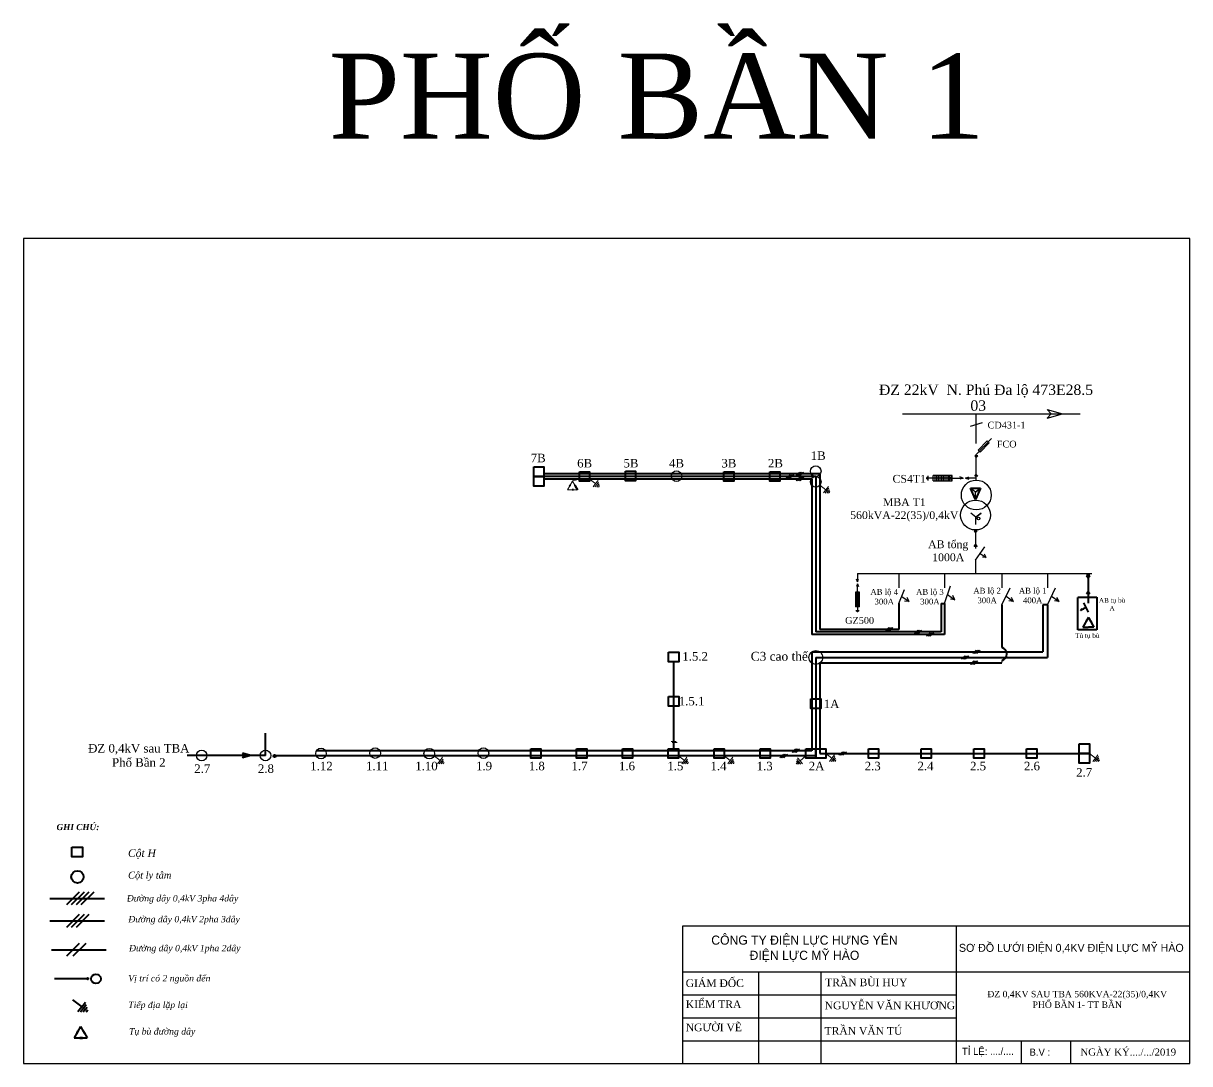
# Model space of a CAD drawing. Extents: x -2498 to 13808, y -1476 to 9052.
# Drawn here: x 8211.6 to 8623.3, y 3646.8 to 4013.8 of the extents above; entities that cross this region are included whole.
import ezdxf

# ---------------------------------------------------------------- set-up
doc = ezdxf.new("R2010")
doc.units = 0
doc.header["$LTSCALE"] = 0.08
doc.header["$MEASUREMENT"] = 0
doc.linetypes.add('DASHED2', pattern=[0.375, 0.25, -0.125])
doc.layers.get('0').update_dxf_attribs({"linetype": 'CONTINUOUS', "lineweight": 40})
for name, color, linetype, lineweight in [('5', 9, 'CONTINUOUS', 5), ('khung', 3, 'CONTINUOUS', 18), ('NET DAM', 6, 'CONTINUOUS', 25)]:
    doc.layers.add(name, color=color, linetype=linetype, lineweight=lineweight)
doc.layers.add('Duong manh', color=8, linetype='CONTINUOUS')
doc.styles.add('anh thong', font='times.ttf', dxfattribs={"height": 0.5})
doc.styles.get("Standard").update_dxf_attribs({"font": 'VHTEKN.TTF', "height": 2.5})

# ---------------------------------------------------------------- blocks, each defined once
blk = doc.blocks.new('khung')
at = {"layer": 'khung', "color": 5, "lineweight": -3, "ltscale": 4}
for p, q in [((630143, 2296298.9), (632881, 2296298.9)), ((630143, 2295554.2), (630143, 2296298.9)), ((631620.1, 2296298.9), (631620.1, 2295554.2)), ((630143, 2296050.6), (631457.3, 2296050.6)), ((630143, 2296050.6), (632881, 2296050.6)), ((630552, 2296050.6), (630552, 2295554.2)), ((630888.9, 2296050.6), (630888.9, 2295554.2)), ((630143, 2295926.5), (631620.1, 2295926.5)), ((630143, 2295802.4), (631620.1, 2295802.4)), ((630143, 2295678.3), (631512, 2295678.3)), ((630143, 2295678.3), (632881, 2295678.3)), ((631972.7, 2295554.2), (631972.7, 2295678.3)), ((632238.4, 2295554.2), (632238.4, 2295678.3))]:
    blk.add_line(p, q, dxfattribs=at)
blk.add_lwpolyline([(632881, 2300009), (626580.6, 2300009), (626580.6, 2295554.2), (632881, 2295554.2), (632881, 2300009)], dxfattribs=at)
at = {"layer": 'Duong manh', "color": 0, "lineweight": -3, "ltscale": 4}
for s, insert, char_height, width, attachment_point in [('{\\f.VnAvantH|b0|i0|c0|p34;C¤NG TY §IÖN LùC H¦NG Y£N\\P®iÖn lùc mü hµo}', (630800.1, 2296174.8), 49.141, 1314.329, 5), ('{\\f.VnAvantH|b0|i0|c0|p34;s¬ ®å l\xadíi ®iÖn 0,4kv ®iÖn lùc mü hµo}', (632241.6, 2296174.8), 43.049, 1423.665, 5), ('{\\fTimes New Roman|b0|i0|c0|p18; GIÁM ĐỐC}', (630143, 2295988.6), 41.37, 409.064, 4), ('{\\fTimes New Roman|b0|i0|c0|p18; TRẦN BÙI HUY}', (630896.3, 2295992.9), 41.37, 536.856, 4), ('{\\f.VnAvantH|b0|i0|c0|p34; \\fTimes New Roman|b0|i0|c0|p18; KIỂM TRA}', (630128, 2295874.7), 41.37, 409.064, 4), ('{\\fTimes New Roman|b0|i0|c0|p18; NGUYỄN VĂN KHƯƠNG}', (630893.6, 2295868.1), 41.37, 717.247, 4), ('{\\fTimes New Roman|b0|i0|c0|p18; NGƯỜI VẼ}', (630143, 2295749.5), 41.37, 409.064, 4), ('{\\f.VnAvantH|b0|i0|c0|p34; \\fTimes New Roman|b0|i0|c0|p18;TRẦN VĂN TÚ}', (630893.4, 2295730.7), 41.37, 536.856, 4), ('{\\f.VnAvantH|b0|i0|c0|p34; tØ lÖ: ..../....}', (631636.6, 2295616.3), 38.475, 301.491, 4), ('{\\f.VnAvantH|b0|i0|c0|p34;b.v :}', (632071.5, 2295616.3), 38.475, 424.338, 5), ('{\\fTimes New Roman|b0|i0|c0|p18;NGÀY KÝ..../.../2019}', (632549.2, 2295616.3), 38.475, 820.671, 5)]:
    blk.add_mtext(s, dxfattribs=dict(at, insert=insert, char_height=char_height, width=width, attachment_point=attachment_point))

msp = doc.modelspace()

# ---------------------------------------------------------------- hatches: boundary and pattern name
at = {"linetype": 'Continuous', "ltscale": 8}
h = msp.add_hatch(color=256, dxfattribs=at)
h.paths.add_polyline_path([(8584.72, 3806.68), (8585.58, 3806.74), (8585.43, 3807.04)])
h.paths.add_polyline_path([(8584.72, 3806.68), (8585.43, 3807.04), (8585.29, 3807.34)])
at = {"linetype": 'Continuous', "lineweight": 40, "ltscale": 8}
msp.add_hatch(color=0, dxfattribs=at).paths.add_polyline_path([(8300.75, 3755.33, 1), (8299.92, 3755.33, 1)])
at = {"linetype": 'Continuous', "ltscale": 8}
msp.add_hatch(color=256, dxfattribs=at).paths.add_polyline_path([(8234.66, 3676.72, 1), (8234.1, 3676.72, 1)])

# ---------------------------------------------------------------- linework, layer by layer
at = {"lineweight": -3}
for p, q in [((8521.98, 3876.03), (8584.67, 3876.03)), ((8547.97, 3865.51), (8547.97, 3876.03)), ((8572.95, 3877.55), (8578.4, 3876.03)), ((8572.95, 3877.55), (8574.42, 3876.03)), ((8572.95, 3874.51), (8578.4, 3876.03)), ((8572.95, 3874.51), (8574.42, 3876.03)), ((8550.08, 3872.87), (8545.85, 3871.58)), ((8547.97, 3861.7), (8553.34, 3867.25)), ((8547.97, 3852.63), (8547.97, 3861.7)), ((8548.54, 3861.24), (8547.45, 3861.24)), ((8547.45, 3861.24), (8547.97, 3860.57)), ((8547.97, 3860.57), (8548.54, 3861.24)), ((8530.57, 3853.13), (8530.57, 3853.51)), ((8530.78, 3852.88), (8530.78, 3853.76)), ((8530.98, 3852.51), (8530.98, 3854.14)), ((8532.8, 3853.32), (8531.01, 3853.32)), ((8539.48, 3854.23), (8532.8, 3854.23)), ((8532.8, 3852.41), (8532.8, 3854.23)), ((8539.48, 3853.32), (8532.8, 3853.32)), ((8533.41, 3852.41), (8533.41, 3854.23)), ((8534.02, 3852.41), (8534.02, 3854.23)), ((8534.62, 3852.41), (8534.62, 3854.23)), ((8535.23, 3852.41), (8535.23, 3854.23)), ((8535.84, 3852.41), (8535.84, 3854.23)), ((8536.44, 3852.41), (8536.44, 3854.23)), ((8537.05, 3852.41), (8537.05, 3854.23)), ((8537.66, 3852.41), (8537.66, 3854.23)), ((8539.48, 3852.41), (8538.26, 3854.23)), ((8538.26, 3852.41), (8539.48, 3854.23)), ((8538.26, 3852.41), (8538.26, 3854.23)), ((8539.48, 3852.41), (8539.48, 3854.23)), ((8539.48, 3853.32), (8543.29, 3853.32)), ((8543.29, 3853.32), (8542.11, 3853.72)), ((8543.29, 3853.32), (8542.11, 3852.93)), ((8544.15, 3853.32), (8545.33, 3853.72)), ((8547.97, 3853.32), (8544.15, 3853.32)), ((8544.15, 3853.32), (8545.33, 3852.93)), ((8547.45, 3853.96), (8547.97, 3854.63)), ((8548.54, 3853.96), (8547.45, 3853.96)), ((8547.97, 3854.63), (8548.54, 3853.96)), ((8547.64, 3848.32), (8545.93, 3849.79)), ((8547.64, 3848.32), (8549.48, 3849.79)), ((8549.48, 3849.79), (8547.64, 3848.32)), ((8547.64, 3845.79), (8547.64, 3848.32)), ((8547.8, 3839.5), (8546.09, 3840.98)), ((8547.8, 3839.5), (8549.64, 3840.98)), ((8549.64, 3840.98), (8547.8, 3839.5)), ((8547.8, 3836.98), (8547.8, 3839.5)), ((8548.28, 3834.69), (8547.19, 3834.69)), ((8547.19, 3834.69), (8547.71, 3834.02)), ((8547.71, 3835.03), (8547.71, 3828.53)), ((8547.71, 3834.02), (8548.28, 3834.69)), ((8547.19, 3829.24), (8547.71, 3829.91)), ((8548.28, 3829.24), (8547.19, 3829.24)), ((8547.71, 3829.91), (8548.28, 3829.24)), ((8547.71, 3824.4), (8550.96, 3829.11)), ((8547.71, 3824.4), (8547.71, 3819.7)), ((8549.33, 3826.76), (8551.43, 3825.3)), ((8551.44, 3825.28), (8550.14, 3825.44)), ((8551.44, 3825.28), (8550.84, 3826.45)), ((8506.04, 3816.72), (8505.73, 3817.64)), ((8506.04, 3816.06), (8505.73, 3815.14)), ((8506.04, 3819.7), (8588.8, 3819.7)), ((8506.04, 3819.7), (8506.04, 3816.72)), ((8506.04, 3816.72), (8506.35, 3817.64)), ((8506.04, 3813.08), (8506.04, 3816.06)), ((8506.04, 3816.06), (8506.35, 3815.14)), ((8520.64, 3819.7), (8520.64, 3814.58)), ((8536.76, 3819.7), (8536.76, 3814.58)), ((8557.05, 3819.7), (8557.05, 3814.58)), ((8573.13, 3819.7), (8573.13, 3814.58)), ((8505.33, 3813.08), (8505.33, 3807.87)), ((8506.75, 3813.08), (8505.33, 3812.13)), ((8506.75, 3812.13), (8505.33, 3813.08)), ((8506.75, 3813.08), (8505.33, 3813.08)), ((8506.75, 3812.13), (8505.33, 3812.13)), ((8506.04, 3813.08), (8506.04, 3807.87)), ((8520.64, 3809.14), (8522.68, 3814.07)), ((8536.76, 3809.14), (8538.86, 3815.28)), ((8537.82, 3812.25), (8540.45, 3810.43)), ((8557.05, 3808.66), (8559.89, 3814.6)), ((8573.13, 3808.66), (8575.97, 3814.6)), ((8506.75, 3811.66), (8505.33, 3811.66)), ((8506.75, 3811.19), (8505.33, 3811.19)), ((8506.75, 3810.71), (8505.33, 3810.71)), ((8506.75, 3810.32), (8505.33, 3810.32)), ((8506.75, 3809.84), (8505.33, 3809.84)), ((8506.75, 3809.37), (8505.33, 3809.37)), ((8506.75, 3808.82), (8505.33, 3808.82)), ((8506.75, 3808.35), (8505.33, 3808.35)), ((8506.75, 3807.87), (8505.33, 3807.87)), ((8506.04, 3807.87), (8506.04, 3806.47)), ((8521.66, 3811.6), (8524.28, 3809.78)), ((8524.29, 3809.76), (8522.67, 3809.95)), ((8524.29, 3809.76), (8523.55, 3811.21)), ((8540.46, 3810.41), (8538.84, 3810.6)), ((8540.46, 3810.41), (8539.71, 3811.86)), ((8558.47, 3811.63), (8561.1, 3809.81)), ((8561.1, 3809.81), (8559.47, 3810)), ((8561.11, 3809.79), (8560.36, 3811.24)), ((8574.55, 3811.63), (8577.17, 3809.81)), ((8577.17, 3809.81), (8575.55, 3810)), ((8577.19, 3809.79), (8576.44, 3811.24)), ((8506.68, 3806.45), (8505.41, 3806.45)), ((8506.39, 3806.29), (8505.7, 3806.29)), ((8506.19, 3806.13), (8505.9, 3806.13))]:
    msp.add_line(p, q, dxfattribs=at)
at = {"color": 0, "linetype": 'Continuous', "lineweight": 40, "ltscale": 8}
for p, q in [((8491.34, 3853.9), (8391.79, 3853.9)), ((8492.77, 3854.81), (8395.33, 3854.81)), ((8491.31, 3853.9), (8491.34, 3799.06)), ((8492.77, 3854.81), (8492.77, 3799.97)), ((8489.91, 3853), (8395.33, 3853)), ((8406.43, 3850.66), (8407.24, 3849.21)), ((8489.91, 3853), (8489.91, 3798.16)), ((8545.93, 3849.79), (8549.48, 3849.79)), ((8547.64, 3845.79), (8545.93, 3849.79)), ((8549.48, 3849.79), (8547.64, 3845.79)), ((8520.64, 3809.14), (8520.64, 3799.97)), ((8535.63, 3809.14), (8535.63, 3799.06)), ((8535.63, 3809.14), (8536.76, 3809.14)), ((8536.76, 3809.14), (8536.76, 3798.16)), ((8557.05, 3808.66), (8557.05, 3793.57)), ((8571.51, 3808.66), (8571.51, 3792.04)), ((8573.13, 3808.66), (8571.51, 3808.66)), ((8573.13, 3808.66), (8573.13, 3790.06)), ((8520.64, 3799.97), (8492.77, 3799.97)), ((8536.76, 3798.16), (8489.91, 3798.16)), ((8535.63, 3799.06), (8491.34, 3799.06)), ((8489.94, 3792.04), (8489.94, 3757.16)), ((8489.94, 3792.04), (8571.51, 3792.04)), ((8441.17, 3757.16), (8441.17, 3788.57)), ((8491.35, 3790.06), (8573.13, 3790.06)), ((8491.37, 3790.06), (8491.37, 3757.88)), ((8492.77, 3788.21), (8557.05, 3788.21)), ((8492.79, 3788.11), (8492.79, 3756.18)), ((8297.12, 3755.49), (8297.12, 3763.39)), ((8297.12, 3755.49), (8269.41, 3755.49)), ((8291.82, 3755.49), (8289.03, 3756.34)), ((8289.03, 3756.34), (8289.62, 3755.49)), ((8291.82, 3755.49), (8289.03, 3754.63)), ((8289.03, 3754.63), (8289.62, 3755.49)), ((8491.37, 3755.33), (8300.33, 3755.33)), ((8489.94, 3757.16), (8315.11, 3757.16)), ((8492.79, 3756.18), (8587.89, 3756.18))]:
    msp.add_line(p, q, dxfattribs=at)
at = {"linetype": 'Continuous', "lineweight": 9, "ltscale": 8}
for p, q in [((8482.16, 3854.52), (8480.92, 3853.28)), ((8482.63, 3854.52), (8481.39, 3853.28)), ((8483.09, 3854.52), (8481.85, 3853.28)), ((8483.56, 3854.52), (8482.32, 3853.28)), ((8485.61, 3855.43), (8484.37, 3854.19)), ((8485.68, 3853.62), (8484.44, 3852.38)), ((8486.08, 3855.43), (8484.84, 3854.19)), ((8486.15, 3853.62), (8484.91, 3852.38)), ((8486.54, 3855.43), (8485.3, 3854.19)), ((8486.61, 3853.62), (8485.37, 3852.38)), ((8487.01, 3855.43), (8485.77, 3854.19)), ((8487.08, 3853.62), (8485.84, 3852.38)), ((8404.55, 3850.65), (8403.73, 3849.21)), ((8403.73, 3849.21), (8405.45, 3849.21)), ((8404.29, 3850.79), (8404.79, 3850.53)), ((8404.41, 3850.98), (8404.9, 3850.73)), ((8405.49, 3852.3), (8404.66, 3850.85)), ((8405.45, 3849.21), (8405.48, 3849.21)), ((8405.48, 3849.49), (8405.48, 3848.93)), ((8405.49, 3852.3), (8406.31, 3850.85)), ((8405.75, 3849.49), (8405.75, 3848.93)), ((8405.75, 3849.21), (8407.24, 3849.21)), ((8406.57, 3850.98), (8406.08, 3850.73)), ((8406.68, 3850.79), (8406.19, 3850.53)), ((8411.51, 3853), (8413.63, 3851.37)), ((8413.63, 3851.37), (8412.75, 3850.23)), ((8414.03, 3851.05), (8413.37, 3850.2)), ((8413.63, 3851.37), (8414.5, 3852.5)), ((8414.43, 3850.74), (8414, 3850.18)), ((8414.03, 3851.05), (8414.69, 3851.91)), ((8414.43, 3850.74), (8414.87, 3851.31)), ((8414.83, 3850.43), (8414.61, 3850.15)), ((8414.83, 3850.43), (8415.05, 3850.72)), ((8492.77, 3850.87), (8494.88, 3849.23)), ((8494.88, 3849.23), (8494, 3848.1)), ((8494.88, 3849.23), (8495.76, 3850.37)), ((8495.28, 3848.92), (8495.94, 3849.77)), ((8495.68, 3848.61), (8496.12, 3849.17)), ((8495.28, 3848.92), (8494.62, 3848.07)), ((8495.68, 3848.61), (8495.25, 3848.04)), ((8496.09, 3848.3), (8495.87, 3848.01)), ((8496.09, 3848.3), (8496.31, 3848.58)), ((8517.16, 3800.59), (8515.92, 3799.35)), ((8517.63, 3800.59), (8516.39, 3799.35)), ((8518.09, 3800.59), (8516.85, 3799.35)), ((8518.56, 3800.59), (8517.32, 3799.35)), ((8527.29, 3799.68), (8526.05, 3798.44)), ((8527.75, 3799.68), (8526.51, 3798.44)), ((8528.21, 3799.68), (8526.98, 3798.44)), ((8528.68, 3799.68), (8527.44, 3798.44)), ((8531.59, 3798.78), (8530.35, 3797.54)), ((8532.06, 3798.78), (8530.82, 3797.54)), ((8532.52, 3798.78), (8531.28, 3797.54)), ((8532.99, 3798.78), (8531.75, 3797.54)), ((8547.95, 3792.66), (8546.71, 3791.42)), ((8548.42, 3792.66), (8547.18, 3791.42)), ((8548.88, 3792.66), (8547.64, 3791.42)), ((8549.35, 3792.66), (8548.11, 3791.42)), ((8543.95, 3790.68), (8542.71, 3789.44)), ((8544.42, 3790.68), (8543.18, 3789.44)), ((8544.88, 3790.68), (8543.64, 3789.44)), ((8545.35, 3790.68), (8544.11, 3789.44)), ((8547.12, 3788.83), (8545.88, 3787.59)), ((8547.58, 3788.83), (8546.34, 3787.59)), ((8548.05, 3788.83), (8546.81, 3787.59)), ((8548.51, 3788.83), (8547.27, 3787.59)), ((8442.02, 3760.44), (8440.27, 3760.4)), ((8442.36, 3760.11), (8440.6, 3760.08)), ((8356.6, 3755.33), (8358.72, 3753.7)), ((8358.72, 3753.7), (8359.6, 3754.83)), ((8442.83, 3755.33), (8444.94, 3753.7)), ((8444.94, 3753.7), (8445.82, 3754.83)), ((8459.01, 3755.33), (8461.12, 3753.7)), ((8461.12, 3753.7), (8462, 3754.83)), ((8479.89, 3755.95), (8478.66, 3754.71)), ((8480.36, 3755.95), (8479.12, 3754.71)), ((8480.82, 3755.95), (8479.59, 3754.71)), ((8481.29, 3755.95), (8480.05, 3754.71)), ((8484.22, 3757.78), (8482.98, 3756.54)), ((8484.68, 3757.78), (8483.44, 3756.54)), ((8485.15, 3757.78), (8483.91, 3756.54)), ((8485.61, 3757.78), (8484.37, 3756.54)), ((8485.77, 3753.61), (8484.85, 3754.71)), ((8487.82, 3755.33), (8485.77, 3753.61)), ((8494.91, 3756.18), (8497.03, 3754.54)), ((8497.03, 3754.54), (8496.15, 3753.41)), ((8497.03, 3754.54), (8497.91, 3755.67)), ((8497.43, 3754.23), (8498.09, 3755.08)), ((8497.83, 3753.92), (8498.27, 3754.48)), ((8500.73, 3756.8), (8499.49, 3755.56)), ((8501.19, 3756.8), (8499.95, 3755.56)), ((8501.66, 3756.8), (8500.42, 3755.56)), ((8502.12, 3756.8), (8500.88, 3755.56)), ((8587.89, 3756.18), (8590, 3754.54)), ((8590, 3754.54), (8589.12, 3753.41)), ((8590, 3754.54), (8590.88, 3755.67)), ((8590.4, 3754.23), (8591.06, 3755.08)), ((8590.8, 3753.92), (8591.24, 3754.48)), ((8358.72, 3753.7), (8357.84, 3752.56)), ((8359.12, 3753.38), (8358.46, 3752.53)), ((8359.52, 3753.07), (8359.09, 3752.51)), ((8359.12, 3753.38), (8359.78, 3754.24)), ((8359.52, 3753.07), (8359.96, 3753.64)), ((8359.92, 3752.76), (8359.7, 3752.48)), ((8359.92, 3752.76), (8360.14, 3753.05)), ((8444.94, 3753.7), (8444.07, 3752.56)), ((8445.35, 3753.38), (8444.69, 3752.53)), ((8445.75, 3753.07), (8445.31, 3752.51)), ((8445.35, 3753.38), (8446.01, 3754.24)), ((8445.75, 3753.07), (8446.19, 3753.64)), ((8446.15, 3752.76), (8445.93, 3752.48)), ((8446.15, 3752.76), (8446.37, 3753.05)), ((8461.12, 3753.7), (8460.25, 3752.56)), ((8461.53, 3753.38), (8460.87, 3752.53)), ((8461.93, 3753.07), (8461.49, 3752.51)), ((8461.53, 3753.38), (8462.18, 3754.24)), ((8461.93, 3753.07), (8462.37, 3753.64)), ((8462.33, 3752.76), (8462.11, 3752.48)), ((8462.33, 3752.76), (8462.55, 3753.05)), ((8484.6, 3752.63), (8484.37, 3752.91)), ((8484.99, 3752.96), (8484.53, 3753.51)), ((8484.6, 3752.63), (8484.83, 3752.36)), ((8485.38, 3753.29), (8484.69, 3754.11)), ((8484.99, 3752.96), (8485.45, 3752.41)), ((8485.38, 3753.29), (8486.07, 3752.46)), ((8485.77, 3753.61), (8486.69, 3752.51)), ((8497.43, 3754.23), (8496.77, 3753.38)), ((8497.83, 3753.92), (8497.4, 3753.35)), ((8498.23, 3753.61), (8498.01, 3753.32)), ((8498.23, 3753.61), (8498.45, 3753.89)), ((8590.4, 3754.23), (8589.74, 3753.38)), ((8590.8, 3753.92), (8590.37, 3753.35)), ((8591.21, 3753.61), (8590.99, 3753.32)), ((8591.21, 3753.61), (8591.42, 3753.89))]:
    msp.add_line(p, q, dxfattribs=at)
at = {"color": 0, "linetype": 'Continuous', "lineweight": 9, "ltscale": 8}
msp.add_line((8405.49, 3852.31), (8408, 3853.01), dxfattribs=at)
at = {"linetype": 'Continuous', "lineweight": -3, "ltscale": 8}
for p, q in [((8532.8, 3852.41), (8539.48, 3852.41)), ((8506.75, 3807.87), (8506.75, 3813.08))]:
    msp.add_line(p, q, dxfattribs=at)
at = {"color": 0}
for p, q in [((8588.1, 3818.97), (8586.85, 3818.97)), ((8586.85, 3818.97), (8587.47, 3818.2)), ((8587.47, 3818.2), (8588.1, 3818.97)), ((8586.85, 3812.58), (8587.47, 3813.35)), ((8588.1, 3812.58), (8586.85, 3812.58)), ((8587.47, 3813.35), (8588.1, 3812.58))]:
    msp.add_line(p, q, dxfattribs=at)
at = {"linetype": 'Continuous', "ltscale": 8}
for p, q in [((8587.47, 3819.7), (8587.47, 3809.2)), ((8587.55, 3806.03), (8585.9, 3809.33)), ((8586.72, 3807.68), (8584.72, 3806.68)), ((8584.72, 3806.68), (8585.29, 3807.34)), ((8585.29, 3807.34), (8585.58, 3806.74)), ((8587.55, 3804.17), (8586.64, 3802.57)), ((8587.55, 3804.17), (8588.45, 3802.57)), ((8586.52, 3802.36), (8585.61, 3800.77)), ((8585.61, 3800.77), (8587.51, 3800.77)), ((8586.23, 3802.5), (8586.78, 3802.22)), ((8586.35, 3802.72), (8586.9, 3802.44)), ((8589.48, 3800.77), (8587.59, 3800.77)), ((8588.74, 3802.72), (8588.19, 3802.44)), ((8588.86, 3802.5), (8588.32, 3802.22)), ((8588.58, 3802.36), (8589.48, 3800.77)), ((8221, 3705.08), (8240.27, 3705.08)), ((8231.39, 3707.31), (8226.86, 3702.77)), ((8233.09, 3707.31), (8228.56, 3702.77)), ((8234.79, 3707.31), (8230.26, 3702.77)), ((8236.49, 3707.31), (8231.96, 3702.77)), ((8221, 3697.15), (8240.27, 3697.15)), ((8231.39, 3699.37), (8226.86, 3694.84)), ((8233.09, 3699.37), (8228.56, 3694.84)), ((8234.79, 3699.37), (8230.26, 3694.84)), ((8231.39, 3689.17), (8226.86, 3684.64)), ((8233.66, 3689.17), (8229.12, 3684.64)), ((8221.57, 3686.95), (8240.84, 3686.95)), ((8234.38, 3676.72), (8222.65, 3676.72)), ((8229.01, 3669.27), (8232.24, 3666.77)), ((8232.24, 3666.77), (8233.59, 3668.51)), ((8232.24, 3666.77), (8230.9, 3665.03)), ((8232.86, 3666.29), (8231.85, 3664.99)), ((8233.47, 3665.82), (8232.81, 3664.95)), ((8232.86, 3666.29), (8233.87, 3667.6)), ((8233.47, 3665.82), (8234.15, 3666.68)), ((8234.09, 3665.34), (8233.75, 3664.91)), ((8234.09, 3665.34), (8234.42, 3665.78)), ((8231.83, 3659.89), (8230.75, 3657.98)), ((8231.83, 3659.89), (8232.92, 3657.98)), ((8230.61, 3657.72), (8229.53, 3655.83)), ((8229.53, 3655.83), (8231.79, 3655.83)), ((8230.27, 3657.9), (8230.91, 3657.57)), ((8230.41, 3658.15), (8231.06, 3657.82)), ((8231.79, 3655.83), (8231.83, 3655.83)), ((8231.83, 3656.2), (8231.83, 3655.46)), ((8232.17, 3656.2), (8232.17, 3655.46)), ((8232.17, 3655.83), (8234.14, 3655.83)), ((8233.25, 3658.15), (8232.61, 3657.82)), ((8233.4, 3657.9), (8232.75, 3657.57)), ((8233.06, 3657.72), (8234.14, 3655.83))]:
    msp.add_line(p, q, dxfattribs=at)
at = {"lineweight": -3}
msp.add_lwpolyline([(8549.38, 3862.47), (8552.51, 3865.72), (8551.78, 3866.43), (8548.65, 3863.18)], close=True, dxfattribs=at)
at = {"color": 0, "linetype": 'Continuous', "lineweight": 40, "ltscale": 8}
for points in [[(8391.79, 3857.3), (8395.33, 3857.3), (8395.33, 3853.9), (8391.79, 3853.9)], [(8391.79, 3853.9), (8395.33, 3853.9), (8395.33, 3850.51), (8391.79, 3850.51)], [(8407.96, 3855.6), (8411.51, 3855.6), (8411.51, 3852.2), (8407.96, 3852.2)], [(8424.14, 3855.73), (8427.69, 3855.73), (8427.69, 3852.33), (8424.14, 3852.33)], [(8458.91, 3855.6), (8462.46, 3855.6), (8462.46, 3852.2), (8458.91, 3852.2)], [(8475.09, 3855.6), (8478.64, 3855.6), (8478.64, 3852.2), (8475.09, 3852.2)], [(8439.39, 3791.97), (8442.94, 3791.97), (8442.94, 3788.57), (8439.39, 3788.57)], [(8439.39, 3776.26), (8442.94, 3776.26), (8442.94, 3772.87), (8439.39, 3772.87)], [(8489.59, 3775.51), (8493.14, 3775.51), (8493.14, 3772.11), (8489.59, 3772.11)], [(8584.34, 3759.57), (8587.89, 3759.57), (8587.89, 3756.18), (8584.34, 3756.18)], [(8390.75, 3757.88), (8394.29, 3757.88), (8394.29, 3754.48), (8390.75, 3754.48)], [(8406.93, 3757.88), (8410.47, 3757.88), (8410.47, 3754.48), (8406.93, 3754.48)], [(8423.1, 3757.88), (8426.65, 3757.88), (8426.65, 3754.48), (8423.1, 3754.48)], [(8439.28, 3757.88), (8442.83, 3757.88), (8442.83, 3754.48), (8439.28, 3754.48)], [(8455.46, 3757.88), (8459.01, 3757.88), (8459.01, 3754.48), (8455.46, 3754.48)], [(8471.64, 3757.88), (8475.19, 3757.88), (8475.19, 3754.48), (8471.64, 3754.48)], [(8487.82, 3757.88), (8491.37, 3757.88), (8491.37, 3754.48), (8487.82, 3754.48)], [(8491.37, 3757.88), (8494.91, 3757.88), (8494.91, 3754.48), (8491.37, 3754.48)], [(8509.96, 3757.88), (8513.51, 3757.88), (8513.51, 3754.48), (8509.96, 3754.48)], [(8528.55, 3757.88), (8532.1, 3757.88), (8532.1, 3754.48), (8528.55, 3754.48)], [(8547.15, 3757.88), (8550.7, 3757.88), (8550.7, 3754.48), (8547.15, 3754.48)], [(8565.74, 3757.88), (8569.29, 3757.88), (8569.29, 3754.48), (8565.74, 3754.48)], [(8584.34, 3756.18), (8587.89, 3756.18), (8587.89, 3752.78), (8584.34, 3752.78)]]:
    msp.add_lwpolyline(points, close=True, dxfattribs=at)
at = {"linetype": 'DASHED2', "ltscale": 8}
msp.add_lwpolyline([(8583.86, 3811.37), (8590.48, 3811.37), (8590.48, 3799.84), (8583.86, 3799.84)], close=True, dxfattribs=at)
at = {"linetype": 'Continuous', "ltscale": 8}
msp.add_lwpolyline([(8228.73, 3723.1), (8232.57, 3723.1), (8232.57, 3719.71), (8228.73, 3719.71)], close=True, dxfattribs=at)
at = {"lineweight": -3, "ltscale": 8}
for centre, radius in [((8491.31, 3855.77), 1.87), ((8442.19, 3854.03), 1.87), ((8491.31, 3852.03), 1.87), ((8491.35, 3790.06), 2.43), ((8274.58, 3755.49), 1.87), ((8297.12, 3755.49), 1.87), ((8316.7, 3756.18), 1.87), ((8335.81, 3756.32), 1.87), ((8354.92, 3756.13), 1.87), ((8374.02, 3756.31), 1.87)]:
    msp.add_circle(centre, radius, dxfattribs=at)
at = {"lineweight": -3}
for centre, radius in [((8547.97, 3847.36), 5.27), ((8547.71, 3840.3), 5.27), ((8548.77, 3839.07), 0.505)]:
    msp.add_circle(centre, radius, dxfattribs=at)
at = {"color": 0, "linetype": 'Continuous', "lineweight": 40, "ltscale": 8}
msp.add_circle((8300.33, 3755.33), 0.415, dxfattribs=at)
at = {"linetype": 'Continuous', "ltscale": 8}
for centre, radius in [((8230.75, 3712.66), 2.17), ((8234.38, 3676.72), 0.28), ((8237.26, 3676.7), 1.69)]:
    msp.add_circle(centre, radius, dxfattribs=at)
at = {"color": 0, "linetype": 'Continuous', "lineweight": 40, "ltscale": 8}
msp.add_arc((8556.32, 3791.27), 2.42, 287.7184, 72.2816, dxfattribs=at)
at = {"linetype": 'Continuous', "lineweight": 9, "ltscale": 8}
for p in [(8414.03, 3851.05), (8414.43, 3850.74), (8414.83, 3850.43), (8495.28, 3848.92), (8495.68, 3848.61), (8496.09, 3848.3), (8359.12, 3753.38), (8359.52, 3753.07), (8359.92, 3752.76), (8445.35, 3753.38), (8445.75, 3753.07), (8446.15, 3752.76), (8461.53, 3753.38), (8461.93, 3753.07), (8462.33, 3752.76), (8484.6, 3752.63), (8484.99, 3752.96), (8485.38, 3753.29), (8497.43, 3754.23), (8497.83, 3753.92), (8498.23, 3753.61), (8590.4, 3754.23), (8590.8, 3753.92), (8591.21, 3753.61)]:
    msp.add_point(p, dxfattribs=at)
at = {"linetype": 'Continuous', "ltscale": 8}
for p in [(8232.86, 3666.29), (8233.47, 3665.82), (8234.09, 3665.34)]:
    msp.add_point(p, dxfattribs=at)
at = {"layer": '5', "color": 255, "ltscale": 2}
msp.add_line((8557.05, 3788.97), (8557.05, 3788.21), dxfattribs=at)

# ---------------------------------------------------------------- block references
at = {"layer": 'NET DAM', "color": 7, "xscale": 0.06533734625731674, "yscale": 0.0653373462549776, "zscale": 0.06533734625510401}
msp.add_blockref('khung', (-32727.47, -146338.65), dxfattribs=at)

# ---------------------------------------------------------------- texts
at = {"color": 0, "linetype": 'Continuous', "lineweight": 30, "ltscale": 10, "attachment_point": 1}
for s, insert, char_height, width in [('{\\fTimes New Roman|b0|i0|c0|p18;PHỐ BẦN 1}', (8319.4, 4003.1), 30, 395.821), ('\\pxqc;{\\fTimes New Roman|b0|i0|c238|p18;Đ\\fTimes New Roman|b0|i0|c0|p18;Z 0,4KV SAU TBA 560KVA-22(35)/0,4KV \\PPHỐ BẦN 1- TT BẦN}', (8524.21, 3672.45), 2.25, 118.7799)]:
    msp.add_mtext(s, dxfattribs=dict(at, insert=insert, char_height=char_height, width=width))
at = {"lineweight": -3, "style": 'anh thong'}
for s, insert, char_height, width, attachment_point in [('{\\fTimes New Roman|b0|i0|c238|p18;Đ}Z 22kV  N. Phú Đa lộ 473E28.5', (8513.63, 3886.34), 3.6683, 184.3311, 1), ('03', (8545.9, 3880.76), 3.668, 44.6846, 1), ('CD431-1', (8551.95, 3873.22), 2.384, 44.6846, 1), ('FCO', (8555.2, 3866.52), 2.384, 44.6846, 1), ('CS4T1', (8518.42, 3854.46), 2.751, 59.5488, 1), ('MBA T1\\P560kVA-22(35)/0,4kV', (8522.57, 3846.23), 2.7512, 135.6808, 2), ('AB tổng\\P1000A', (8538.07, 3831.36), 2.751, 62.9184, 2), ('AB lộ 4\\P300A', (8515.48, 3814.19), 2.038, 62.9184, 2), ('AB lộ 3\\P300A', (8531.61, 3814.19), 2.038, 62.9184, 2), ('AB lộ 2\\P300A', (8551.8, 3814.64), 2.038, 62.9184, 2), ('AB lộ 1\\P400A', (8567.88, 3814.64), 2.038, 62.9184, 2), ('GZ500', (8501.69, 3804.33), 2.384, 77.4134, 1)]:
    msp.add_mtext(s, dxfattribs=dict(at, insert=insert, char_height=char_height, width=width, attachment_point=attachment_point))
at = {"color": 0, "lineweight": 30, "style": 'anh thong'}
for s, insert, char_height, width, attachment_point in [('7B', (8393.35, 3861.92), 3, 40.1436, 2), ('1B', (8492.17, 3862.75), 3, 40.1436, 2), ('6B', (8409.75, 3860.09), 3, 40.1436, 2), ('5B', (8426.1, 3860.09), 3, 40.1436, 2), ('4B', (8442.19, 3860.09), 3, 40.1436, 2), ('3B', (8460.66, 3860.09), 3, 40.1436, 2), ('2B', (8477.09, 3860.09), 3, 40.1436, 2), ('1.5.2', (8448.74, 3791.95), 3, 40.1436, 2), ('C3 cao thế', (8478.45, 3792.04), 3.12, 40.1436, 2), ('1.5.1', (8447.5, 3776.16), 3, 40.1436, 2), ('1A', (8496.89, 3775.18), 3, 40.1436, 2), ('ĐZ 0,4kV sau TBA Phố Bần 2', (8252.39, 3759.52), 3, 40.1436, 2), ('2.7', (8274.8, 3752.34), 3, 40.1436, 2), ('2.8', (8297.26, 3752.34), 3, 40.1436, 2), ('1.12', (8316.86, 3753.26), 3, 40.1436, 2), ('1.11', (8336.54, 3753.26), 3, 40.1436, 2), ('1.10', (8353.93, 3753.26), 3, 40.1436, 2), ('1.9', (8374.25, 3753.26), 3, 40.1436, 2), ('1.8', (8392.85, 3753.26), 3, 40.1436, 2), ('1.7', (8407.94, 3753.26), 3, 40.1436, 2), ('1.6', (8424.69, 3753.26), 3, 40.1436, 2), ('1.5', (8441.77, 3753.26), 3, 40.1436, 2), ('1.4', (8456.99, 3753.26), 3, 40.1436, 2), ('1.3', (8473.28, 3753.26), 3, 40.1436, 2), ('2A', (8491.6, 3753.26), 3, 40.1436, 2), ('2.3', (8511.42, 3753.26), 3, 40.1436, 2), ('2.4', (8530.07, 3753.26), 3, 40.1436, 2), ('2.5', (8548.61, 3753.26), 3, 40.1436, 2), ('2.6', (8567.63, 3753.26), 3, 40.1436, 2), ('2.7', (8586.05, 3751.02), 3, 40.1436, 2), ('{\\fTimes New Roman|b0|i1|c0|p18;Cột H}', (8248.58, 3722.39), 2.6984, 46.8904, 1), ('{\\fTimes New Roman|b0|i1|c0|p18;Cột ly tâm}', (8248.6, 3714.49), 2.4296, 46.8904, 1)]:
    msp.add_mtext(s, dxfattribs=dict(at, insert=insert, char_height=char_height, width=width, attachment_point=attachment_point))
at = {"linetype": 'Continuous', "ltscale": 8, "char_height": 1.656, "attachment_point": 2, "style": 'anh thong'}
for s, insert, width in [('AB tụ bù\\PA', (8595.9, 3811.01), 53.8266), ('Tủ tụ bù', (8587.16, 3798.61), 32.7573)]:
    msp.add_mtext(s, dxfattribs=dict(at, insert=insert, width=width))
at = {"attachment_point": 1, "style": 'anh thong'}
for s, insert, char_height, width in [('{\\fTimes New Roman|b1|i1|c0|p18;GHI CHÚ:}', (8223.35, 3731.31), 2.1533, 31.0305), ('{\\fTimes New Roman|b0|i1|c238|p18;Đ\\fTimes New Roman|b0|i1|c0|p18;ường dây 0,4kV 3pha 4dây}', (8248.15, 3706.24), 2.2666, 57.8736), ('{\\fTimes New Roman|b0|i1|c238|p18;Đư\\fTimes New Roman|b0|i1|c0|p18;ờng dây 0,4kV 2pha 3dây}', (8248.7, 3698.88), 2.2666, 57.8736), ('{\\fTimes New Roman|b0|i1|c238|p18;Đư\\fTimes New Roman|b0|i1|c0|p18;ờng dây 0,4kV 1pha 2dây}', (8248.94, 3688.66), 2.2666, 57.8736), ('{\\fTimes New Roman|b0|i1|c0|p18;Vị trí có 2 nguồn đến}', (8248.67, 3678.04), 2.2666, 57.8736), ('{\\fTimes New Roman|b0|i1|c0|p18;Tiếp địa lặp lại}', (8248.67, 3668.66), 2.2666, 57.8736), ('{\\fTimes New Roman|b0|i1|c0|p18;Tụ bù đường dây}', (8248.94, 3659.3), 2.2666, 57.8736)]:
    msp.add_mtext(s, dxfattribs=dict(at, insert=insert, char_height=char_height, width=width))

doc.saveas('drawing.dxf')
